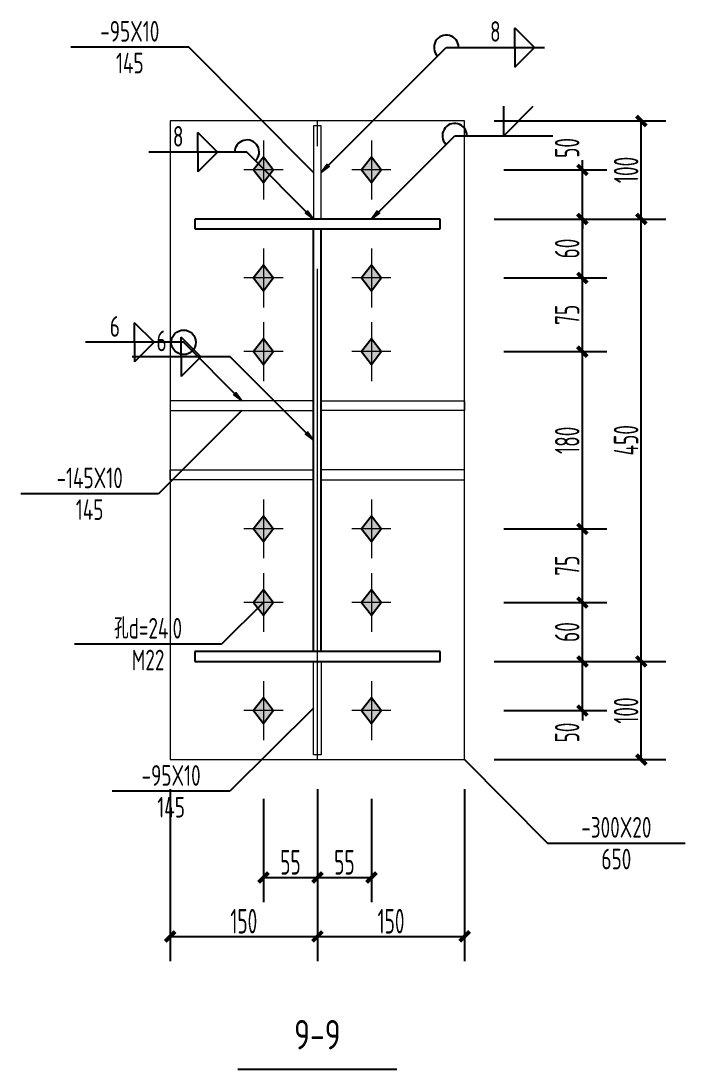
# Model space of a CAD drawing. Extents: x 447413 to 2975780, y -1432727 to 1301644.
# Drawn here: x 2348931 to 2355698, y -1144549 to -1133880 of the extents above; entities that cross this region are included whole.
import ezdxf
from ezdxf.enums import TextEntityAlignment as Align

# ---------------------------------------------------------------- set-up
doc = ezdxf.new("R2010")
doc.units = 0
doc.header["$LTSCALE"] = 1000
doc.header["$MEASUREMENT"] = 0
doc.linetypes.add('线型6', pattern=[8.75, 5, -1.25, 1.25, -1.25])
for name, color, linetype in [('10', 7, 'Continuous'), ('尺寸标注', 253, 'Continuous'), ('焊缝标注', 253, 'Continuous'), ('螺栓孔标注', 253, 'Continuous'), ('钢板标注', 253, 'Continuous')]:
    doc.layers.add(name, color=color, linetype=linetype)
doc.layers.add('20', color=2, linetype='Continuous', lineweight=18)
doc.styles.add('PkpmHz', font='Pkpmeng', dxfattribs={"width": 0.6, "bigfont": 'hztxt'})
doc.dimstyles.new('Pkpm_1.00', dxfattribs={"dimtxt": 250, "dimasz": 100, "dimexe": 250, "dimexo": 0.0625, "dimgap": 30, "dimtad": 1, "dimdec": 0, "dimrnd": 5, "dimzin": 0, "dimdsep": 46, "dimtxsty": 'PkpmHz', "dimblk1": 'ARCHTICK', "dimblk2": 'ARCHTICK', "dimsah": 1, "dimcen": 0.09, "dimadec": 0, "dimazin": 0, "dimtfac": 1, "dimtdec": 0, "dimtmove": 2, "dimatfit": 1, "dimfxl": 0, "dimtolj": 1, "dimtzin": 0, "dimarcsym": 0})

# ---------------------------------------------------------------- blocks, each defined once
blk = doc.blocks.new('_ArchTick')
at = {"color": 0, "linetype": 'ByBlock', "const_width": 0.4}
blk.add_lwpolyline([(-0.5, -0.5), (0.5, 0.5)], dxfattribs=at)
blk = doc.blocks.new('*D604')
at = {"layer": 'Defpoints', "color": 0, "linetype": 'Continuous', "transparency": 16777216}
for p in [(2353452, -1135396), (2354652, -1135396), (2353452, -1135896)]:
    blk.add_point(p, dxfattribs=at)
at = {"layer": '尺寸标注', "color": 0, "linetype": 'Continuous', "lineweight": -2, "transparency": 16777216}
for p, q in [((2353852, -1135396), (2354902, -1135396)), ((2354652, -1135396), (2354652, -1135296)), ((2354652, -1135896), (2354652, -1135396)), ((2353852, -1135896), (2354902, -1135896)), ((2354652, -1135896), (2354652, -1135996))]:
    blk.add_line(p, q, dxfattribs=at)
at = {"layer": '尺寸标注', "color": 0, "linetype": 'Continuous', "lineweight": -2, "transparency": 16777216, "xscale": 100, "yscale": 100, "zscale": 100}
for p, rotation in [((2354652, -1135396), 270), ((2354652, -1135896), 90)]:
    blk.add_blockref('_ArchTick', p, dxfattribs=dict(at, rotation=rotation))
at = {"layer": '尺寸标注', "color": 0, "linetype": 'Continuous', "transparency": 16777216, "insert": (2354496, -1135172), "char_height": 250, "attachment_point": 5, "rotation": 90, "style": 'PkpmHz'}
blk.add_mtext('\\A1;50', dxfattribs=at)
blk = doc.blocks.new('*D605')
at = {"layer": 'Defpoints', "color": 0, "linetype": 'Continuous', "transparency": 16777216}
for p in [(2353452, -1135896), (2354652, -1135896), (2353452, -1136496)]:
    blk.add_point(p, dxfattribs=at)
at = {"layer": '尺寸标注', "color": 0, "linetype": 'Continuous', "lineweight": -2, "transparency": 16777216}
for p, q in [((2353852, -1135896), (2354902, -1135896)), ((2354652, -1136496), (2354652, -1135896)), ((2353852, -1136496), (2354902, -1136496))]:
    blk.add_line(p, q, dxfattribs=at)
at = {"layer": '尺寸标注', "color": 0, "linetype": 'Continuous', "lineweight": -2, "transparency": 16777216, "xscale": 100, "yscale": 100, "zscale": 100}
for p, rotation in [((2354652, -1135896), 90), ((2354652, -1136496), 270)]:
    blk.add_blockref('_ArchTick', p, dxfattribs=dict(at, rotation=rotation))
at = {"layer": '尺寸标注', "color": 0, "linetype": 'Continuous', "transparency": 16777216, "insert": (2354497, -1136196), "char_height": 250, "attachment_point": 5, "rotation": 90, "style": 'PkpmHz'}
blk.add_mtext('\\A1;60', dxfattribs=at)
blk = doc.blocks.new('*D606')
at = {"layer": 'Defpoints', "color": 0, "linetype": 'Continuous', "transparency": 16777216}
for p in [(2353452, -1136496), (2354652, -1136496), (2353452, -1137246)]:
    blk.add_point(p, dxfattribs=at)
at = {"layer": '尺寸标注', "color": 0, "linetype": 'Continuous', "lineweight": -2, "transparency": 16777216}
for p, q in [((2353852, -1136496), (2354902, -1136496)), ((2354652, -1137246), (2354652, -1136496)), ((2353852, -1137246), (2354902, -1137246))]:
    blk.add_line(p, q, dxfattribs=at)
at = {"layer": '尺寸标注', "color": 0, "linetype": 'Continuous', "lineweight": -2, "transparency": 16777216, "xscale": 100, "yscale": 100, "zscale": 100}
for p, rotation in [((2354652, -1136496), 90), ((2354652, -1137246), 270)]:
    blk.add_blockref('_ArchTick', p, dxfattribs=dict(at, rotation=rotation))
at = {"layer": '尺寸标注', "color": 0, "linetype": 'Continuous', "transparency": 16777216, "insert": (2354497, -1136871), "char_height": 250, "attachment_point": 5, "rotation": 90, "style": 'PkpmHz'}
blk.add_mtext('\\A1;75', dxfattribs=at)
blk = doc.blocks.new('*D607')
at = {"layer": 'Defpoints', "color": 0, "linetype": 'Continuous', "transparency": 16777216}
for p in [(2353452, -1140400), (2354652, -1140400), (2353452, -1140900)]:
    blk.add_point(p, dxfattribs=at)
at = {"layer": '尺寸标注', "color": 0, "linetype": 'Continuous', "lineweight": -2, "transparency": 16777216}
for p, q in [((2354652, -1140400), (2354652, -1140300)), ((2353852, -1140400), (2354902, -1140400)), ((2354652, -1140900), (2354652, -1140400)), ((2353852, -1140900), (2354902, -1140900)), ((2354652, -1140900), (2354652, -1141000))]:
    blk.add_line(p, q, dxfattribs=at)
at = {"layer": '尺寸标注', "color": 0, "linetype": 'Continuous', "lineweight": -2, "transparency": 16777216, "xscale": 100, "yscale": 100, "zscale": 100}
for p, rotation in [((2354652, -1140400), 270), ((2354652, -1140900), 90)]:
    blk.add_blockref('_ArchTick', p, dxfattribs=dict(at, rotation=rotation))
at = {"layer": '尺寸标注', "color": 0, "linetype": 'Continuous', "transparency": 16777216, "insert": (2354496, -1141123), "char_height": 250, "attachment_point": 5, "rotation": 90, "style": 'PkpmHz'}
blk.add_mtext('\\A1;50', dxfattribs=at)
blk = doc.blocks.new('*D608')
at = {"layer": 'Defpoints', "color": 0, "linetype": 'Continuous', "transparency": 16777216}
for p in [(2353452, -1139800), (2354652, -1139800), (2353452, -1140400)]:
    blk.add_point(p, dxfattribs=at)
at = {"layer": '尺寸标注', "color": 0, "linetype": 'Continuous', "lineweight": -2, "transparency": 16777216}
for p, q in [((2353852, -1139800), (2354902, -1139800)), ((2354652, -1140400), (2354652, -1139800)), ((2353852, -1140400), (2354902, -1140400))]:
    blk.add_line(p, q, dxfattribs=at)
at = {"layer": '尺寸标注', "color": 0, "linetype": 'Continuous', "lineweight": -2, "transparency": 16777216, "xscale": 100, "yscale": 100, "zscale": 100}
for p, rotation in [((2354652, -1139800), 90), ((2354652, -1140400), 270)]:
    blk.add_blockref('_ArchTick', p, dxfattribs=dict(at, rotation=rotation))
at = {"layer": '尺寸标注', "color": 0, "linetype": 'Continuous', "transparency": 16777216, "insert": (2354497, -1140100), "char_height": 250, "attachment_point": 5, "rotation": 90, "style": 'PkpmHz'}
blk.add_mtext('\\A1;60', dxfattribs=at)
blk = doc.blocks.new('*D409')
at = {"layer": 'Defpoints', "color": 0, "linetype": 'Continuous', "transparency": 16777216}
for p in [(2353452, -1139050), (2354652, -1139050), (2353452, -1139800)]:
    blk.add_point(p, dxfattribs=at)
at = {"layer": '尺寸标注', "color": 0, "linetype": 'Continuous', "lineweight": -2, "transparency": 16777216}
for p, q in [((2353852, -1139050), (2354902, -1139050)), ((2354652, -1139800), (2354652, -1139050)), ((2353852, -1139800), (2354902, -1139800))]:
    blk.add_line(p, q, dxfattribs=at)
at = {"layer": '尺寸标注', "color": 0, "linetype": 'Continuous', "lineweight": -2, "transparency": 16777216, "xscale": 100, "yscale": 100, "zscale": 100}
for p, rotation in [((2354652, -1139050), 90), ((2354652, -1139800), 270)]:
    blk.add_blockref('_ArchTick', p, dxfattribs=dict(at, rotation=rotation))
at = {"layer": '尺寸标注', "color": 0, "linetype": 'Continuous', "transparency": 16777216, "insert": (2354497, -1139425), "char_height": 250, "attachment_point": 5, "rotation": 90, "style": 'PkpmHz'}
blk.add_mtext('\\A1;75', dxfattribs=at)
blk = doc.blocks.new('*D410')
at = {"layer": 'Defpoints', "color": 0, "linetype": 'Continuous', "transparency": 16777216}
for p in [(2353452, -1137246), (2354652, -1137246), (2353452, -1139050)]:
    blk.add_point(p, dxfattribs=at)
at = {"layer": '尺寸标注', "color": 0, "linetype": 'Continuous', "lineweight": -2, "transparency": 16777216}
for p, q in [((2353852, -1137246), (2354902, -1137246)), ((2354652, -1139050), (2354652, -1137246)), ((2353852, -1139050), (2354902, -1139050))]:
    blk.add_line(p, q, dxfattribs=at)
at = {"layer": '尺寸标注', "color": 0, "linetype": 'Continuous', "lineweight": -2, "transparency": 16777216, "xscale": 100, "yscale": 100, "zscale": 100}
for p, rotation in [((2354652, -1137246), 90), ((2354652, -1139050), 270)]:
    blk.add_blockref('_ArchTick', p, dxfattribs=dict(at, rotation=rotation))
at = {"layer": '尺寸标注', "color": 0, "linetype": 'Continuous', "transparency": 16777216, "insert": (2354497, -1138148), "char_height": 250, "attachment_point": 5, "rotation": 90, "style": 'PkpmHz'}
blk.add_mtext('\\A1;180', dxfattribs=at)
blk = doc.blocks.new('*D411')
at = {"layer": 'Defpoints', "color": 0, "linetype": 'Continuous', "transparency": 16777216}
for p in [(2351402, -1141399), (2351952, -1141399), (2351952, -1142599)]:
    blk.add_point(p, dxfattribs=at)
at = {"layer": '尺寸标注', "color": 0, "linetype": 'Continuous', "lineweight": -2, "transparency": 16777216}
for p, q in [((2351402, -1141799), (2351402, -1142849)), ((2351952, -1141799), (2351952, -1142849)), ((2351402, -1142599), (2351952, -1142599))]:
    blk.add_line(p, q, dxfattribs=at)
at = {"layer": '尺寸标注', "color": 0, "linetype": 'Continuous', "lineweight": -2, "transparency": 16777216, "xscale": 100, "yscale": 100, "zscale": 100, "rotation": 180}
blk.add_blockref('_ArchTick', (2351402, -1142599), dxfattribs=at)
at = {"layer": '尺寸标注', "color": 0, "linetype": 'Continuous', "lineweight": -2, "transparency": 16777216, "xscale": 100, "yscale": 100, "zscale": 100}
blk.add_blockref('_ArchTick', (2351952, -1142599), dxfattribs=at)
at = {"layer": '尺寸标注', "color": 0, "linetype": 'Continuous', "transparency": 16777216, "insert": (2351677, -1142444), "char_height": 250, "attachment_point": 5, "style": 'PkpmHz'}
blk.add_mtext('\\A1;55', dxfattribs=at)
blk = doc.blocks.new('*D412')
at = {"layer": 'Defpoints', "color": 0, "linetype": 'Continuous', "transparency": 16777216}
for p in [(2351952, -1141399), (2352502, -1141399), (2352502, -1142599)]:
    blk.add_point(p, dxfattribs=at)
at = {"layer": '尺寸标注', "color": 0, "linetype": 'Continuous', "lineweight": -2, "transparency": 16777216}
for p, q in [((2351952, -1141799), (2351952, -1142849)), ((2352502, -1141799), (2352502, -1142849)), ((2351952, -1142599), (2352502, -1142599))]:
    blk.add_line(p, q, dxfattribs=at)
at = {"layer": '尺寸标注', "color": 0, "linetype": 'Continuous', "lineweight": -2, "transparency": 16777216, "xscale": 100, "yscale": 100, "zscale": 100, "rotation": 180}
blk.add_blockref('_ArchTick', (2351952, -1142599), dxfattribs=at)
at = {"layer": '尺寸标注', "color": 0, "linetype": 'Continuous', "lineweight": -2, "transparency": 16777216, "xscale": 100, "yscale": 100, "zscale": 100}
blk.add_blockref('_ArchTick', (2352502, -1142599), dxfattribs=at)
at = {"layer": '尺寸标注', "color": 0, "linetype": 'Continuous', "transparency": 16777216, "insert": (2352227, -1142444), "char_height": 250, "attachment_point": 5, "style": 'PkpmHz'}
blk.add_mtext('\\A1;55', dxfattribs=at)
blk = doc.blocks.new('*D413')
at = {"layer": 'Defpoints', "color": 0, "linetype": 'Continuous', "transparency": 16777216}
for p in [(2350452, -1141399), (2351952, -1141399), (2351952, -1143199)]:
    blk.add_point(p, dxfattribs=at)
at = {"layer": '尺寸标注', "color": 0, "linetype": 'Continuous', "lineweight": -2, "transparency": 16777216}
for p, q in [((2350452, -1141699), (2350452, -1143449)), ((2351952, -1141699), (2351952, -1143449)), ((2350452, -1143199), (2351952, -1143199))]:
    blk.add_line(p, q, dxfattribs=at)
at = {"layer": '尺寸标注', "color": 0, "linetype": 'Continuous', "lineweight": -2, "transparency": 16777216, "xscale": 100, "yscale": 100, "zscale": 100, "rotation": 180}
blk.add_blockref('_ArchTick', (2350452, -1143199), dxfattribs=at)
at = {"layer": '尺寸标注', "color": 0, "linetype": 'Continuous', "lineweight": -2, "transparency": 16777216, "xscale": 100, "yscale": 100, "zscale": 100}
blk.add_blockref('_ArchTick', (2351952, -1143199), dxfattribs=at)
at = {"layer": '尺寸标注', "color": 0, "linetype": 'Continuous', "transparency": 16777216, "insert": (2351202, -1143044), "char_height": 250, "attachment_point": 5, "style": 'PkpmHz'}
blk.add_mtext('\\A1;150', dxfattribs=at)
blk = doc.blocks.new('*D414')
at = {"layer": 'Defpoints', "color": 0, "linetype": 'Continuous', "transparency": 16777216}
for p in [(2351952, -1141399), (2353452, -1141399), (2353452, -1143199)]:
    blk.add_point(p, dxfattribs=at)
at = {"layer": '尺寸标注', "color": 0, "linetype": 'Continuous', "lineweight": -2, "transparency": 16777216}
for p, q in [((2351952, -1141699), (2351952, -1143449)), ((2353452, -1141699), (2353452, -1143449)), ((2351952, -1143199), (2353452, -1143199))]:
    blk.add_line(p, q, dxfattribs=at)
at = {"layer": '尺寸标注', "color": 0, "linetype": 'Continuous', "lineweight": -2, "transparency": 16777216, "xscale": 100, "yscale": 100, "zscale": 100, "rotation": 180}
blk.add_blockref('_ArchTick', (2351952, -1143199), dxfattribs=at)
at = {"layer": '尺寸标注', "color": 0, "linetype": 'Continuous', "lineweight": -2, "transparency": 16777216, "xscale": 100, "yscale": 100, "zscale": 100}
blk.add_blockref('_ArchTick', (2353452, -1143199), dxfattribs=at)
at = {"layer": '尺寸标注', "color": 0, "linetype": 'Continuous', "transparency": 16777216, "insert": (2352702, -1143044), "char_height": 250, "attachment_point": 5, "style": 'PkpmHz'}
blk.add_mtext('\\A1;150', dxfattribs=at)
blk = doc.blocks.new('*D415')
at = {"layer": 'Defpoints', "color": 0, "linetype": 'Continuous', "transparency": 16777216}
for p in [(2353452, -1140400), (2355252, -1140400), (2353452, -1141399)]:
    blk.add_point(p, dxfattribs=at)
at = {"layer": '尺寸标注', "color": 0, "linetype": 'Continuous', "lineweight": -2, "transparency": 16777216}
for p, q in [((2353752, -1140400), (2355502, -1140400)), ((2355252, -1141399), (2355252, -1140400)), ((2353752, -1141399), (2355502, -1141399))]:
    blk.add_line(p, q, dxfattribs=at)
at = {"layer": '尺寸标注', "color": 0, "linetype": 'Continuous', "lineweight": -2, "transparency": 16777216, "xscale": 100, "yscale": 100, "zscale": 100}
for p, rotation in [((2355252, -1140400), 90), ((2355252, -1141399), 270)]:
    blk.add_blockref('_ArchTick', p, dxfattribs=dict(at, rotation=rotation))
at = {"layer": '尺寸标注', "color": 0, "linetype": 'Continuous', "transparency": 16777216, "insert": (2355097, -1140899), "char_height": 250, "attachment_point": 5, "rotation": 90, "style": 'PkpmHz'}
blk.add_mtext('\\A1;100', dxfattribs=at)
blk = doc.blocks.new('*D416')
at = {"layer": 'Defpoints', "color": 0, "linetype": 'Continuous', "transparency": 16777216}
for p in [(2353452, -1135896), (2355252, -1135896), (2353452, -1140400)]:
    blk.add_point(p, dxfattribs=at)
at = {"layer": '尺寸标注', "color": 0, "linetype": 'Continuous', "lineweight": -2, "transparency": 16777216}
for p, q in [((2353752, -1135896), (2355502, -1135896)), ((2355252, -1140400), (2355252, -1135896)), ((2353752, -1140400), (2355502, -1140400))]:
    blk.add_line(p, q, dxfattribs=at)
at = {"layer": '尺寸标注', "color": 0, "linetype": 'Continuous', "lineweight": -2, "transparency": 16777216, "xscale": 100, "yscale": 100, "zscale": 100}
for p, rotation in [((2355252, -1135896), 90), ((2355252, -1140400), 270)]:
    blk.add_blockref('_ArchTick', p, dxfattribs=dict(at, rotation=rotation))
at = {"layer": '尺寸标注', "color": 0, "linetype": 'Continuous', "transparency": 16777216, "insert": (2355097, -1138148), "char_height": 250, "attachment_point": 5, "rotation": 90, "style": 'PkpmHz'}
blk.add_mtext('\\A1;450', dxfattribs=at)
blk = doc.blocks.new('*D417')
at = {"layer": 'Defpoints', "color": 0, "linetype": 'Continuous', "transparency": 16777216}
for p in [(2353452, -1134897), (2355252, -1134897), (2353452, -1135896)]:
    blk.add_point(p, dxfattribs=at)
at = {"layer": '尺寸标注', "color": 0, "linetype": 'Continuous', "lineweight": -2, "transparency": 16777216}
for p, q in [((2353752, -1134897), (2355502, -1134897)), ((2355252, -1135896), (2355252, -1134897)), ((2353752, -1135896), (2355502, -1135896))]:
    blk.add_line(p, q, dxfattribs=at)
at = {"layer": '尺寸标注', "color": 0, "linetype": 'Continuous', "lineweight": -2, "transparency": 16777216, "xscale": 100, "yscale": 100, "zscale": 100}
for p, rotation in [((2355252, -1134897), 90), ((2355252, -1135896), 270)]:
    blk.add_blockref('_ArchTick', p, dxfattribs=dict(at, rotation=rotation))
at = {"layer": '尺寸标注', "color": 0, "linetype": 'Continuous', "transparency": 16777216, "insert": (2355097, -1135396), "char_height": 250, "attachment_point": 5, "rotation": 90, "style": 'PkpmHz'}
blk.add_mtext('\\A1;100', dxfattribs=at)

msp = doc.modelspace()

# ---------------------------------------------------------------- hatches: boundary and pattern name
at = {"layer": '10'}
for points in [[(2351401.5, -1135265.6), (2351301.5, -1135395.6), (2351401.5, -1135525.6), (2351501.5, -1135395.6)], [(2352501.5, -1135265.6), (2352401.5, -1135395.6), (2352501.5, -1135525.6), (2352601.5, -1135395.6)], [(2351401.5, -1136365.6), (2351301.5, -1136495.6), (2351401.5, -1136625.6), (2351501.5, -1136495.6)], [(2352501.5, -1136365.6), (2352401.5, -1136495.6), (2352501.5, -1136625.6), (2352601.5, -1136495.6)], [(2351401.5, -1137115.6), (2351301.5, -1137245.6), (2351401.5, -1137375.6), (2351501.5, -1137245.6)], [(2352501.5, -1137115.6), (2352401.5, -1137245.6), (2352501.5, -1137375.6), (2352601.5, -1137245.6)], [(2351401.5, -1138919.6), (2351301.5, -1139049.6), (2351401.5, -1139179.6), (2351501.5, -1139049.6)], [(2352501.5, -1138919.6), (2352401.5, -1139049.6), (2352501.5, -1139179.6), (2352601.5, -1139049.6)], [(2351401.5, -1139669.6), (2351301.5, -1139799.6), (2351401.5, -1139929.6), (2351501.5, -1139799.6)], [(2352501.5, -1139669.6), (2352401.5, -1139799.6), (2352501.5, -1139929.6), (2352601.5, -1139799.6)], [(2351401.5, -1140769.6), (2351301.5, -1140899.6), (2351401.5, -1141029.6), (2351501.5, -1140899.6)], [(2352501.5, -1140769.6), (2352401.5, -1140899.6), (2352501.5, -1141029.6), (2352601.5, -1140899.6)]]:
    msp.add_hatch(color=1, dxfattribs=at).paths.add_polyline_path(points)
at = {"layer": '焊缝标注'}
for points in [[(2351991.5, -1135420.6), (2352072.9, -1135360.5), (2352051.7, -1135339.3)], [(2351911.5, -1135895.6), (2351851.5, -1135814.2), (2351830.3, -1135835.4)], [(2352501.5, -1135895.6), (2352582.9, -1135835.5), (2352561.7, -1135814.3)], [(2351181.5, -1137745.6), (2351121.5, -1137664.2), (2351100.3, -1137685.4)], [(2351911.5, -1138147.6), (2351851.5, -1138066.2), (2351830.3, -1138087.4)]]:
    msp.add_hatch(color=256, dxfattribs=at).paths.add_polyline_path(points)

# ---------------------------------------------------------------- linework, layer by layer
at = {"layer": '10', "linetype": '线型6', "lineweight": 18}
msp.add_line((2351951.5, -1141403.6), (2351951.5, -1134891.6), dxfattribs=at)
at = {"layer": '10', "color": 9, "lineweight": 18}
for p, q in [((2351401.5, -1135095.6), (2351401.5, -1135695.6)), ((2352501.5, -1135095.6), (2352501.5, -1135695.6)), ((2351601.5, -1135395.6), (2351201.5, -1135395.6)), ((2352701.5, -1135395.6), (2352301.5, -1135395.6)), ((2351401.5, -1136195.6), (2351401.5, -1136795.6)), ((2352501.5, -1136195.6), (2352501.5, -1136795.6)), ((2351601.5, -1136495.6), (2351201.5, -1136495.6)), ((2352701.5, -1136495.6), (2352301.5, -1136495.6)), ((2351401.5, -1136945.6), (2351401.5, -1137545.6)), ((2352501.5, -1136945.6), (2352501.5, -1137545.6)), ((2351601.5, -1137245.6), (2351201.5, -1137245.6)), ((2352701.5, -1137245.6), (2352301.5, -1137245.6)), ((2351401.5, -1138749.6), (2351401.5, -1139349.6)), ((2352501.5, -1138749.6), (2352501.5, -1139349.6)), ((2351601.5, -1139049.6), (2351201.5, -1139049.6)), ((2352701.5, -1139049.6), (2352301.5, -1139049.6)), ((2351401.5, -1139499.6), (2351401.5, -1140099.6)), ((2352501.5, -1139499.6), (2352501.5, -1140099.6)), ((2351601.5, -1139799.6), (2351201.5, -1139799.6)), ((2352701.5, -1139799.6), (2352301.5, -1139799.6)), ((2351401.5, -1140599.6), (2351401.5, -1141199.6)), ((2352501.5, -1140599.6), (2352501.5, -1141199.6)), ((2351601.5, -1140899.6), (2351201.5, -1140899.6)), ((2352701.5, -1140899.6), (2352301.5, -1140899.6))]:
    msp.add_line(p, q, dxfattribs=at)
at = {"layer": '10', "color": 3}
for p, q in [((2353201.5, -1135895.6), (2350701.5, -1135895.6)), ((2350701.5, -1135895.6), (2350701.5, -1135995.6)), ((2353201.5, -1135995.6), (2353201.5, -1135895.6)), ((2350701.5, -1135995.6), (2353201.5, -1135995.6)), ((2351911.5, -1140299.6), (2351911.5, -1135995.6)), ((2351991.5, -1140299.6), (2351991.5, -1135995.6)), ((2353201.5, -1140299.6), (2350701.5, -1140299.6)), ((2350701.5, -1140299.6), (2350701.5, -1140399.6)), ((2353201.5, -1140399.6), (2353201.5, -1140299.6)), ((2350701.5, -1140399.6), (2353201.5, -1140399.6))]:
    msp.add_line(p, q, dxfattribs=at)
at = {"layer": '10'}
msp.add_line((2351141.5, -1144548.6), (2352761.5, -1144548.6), dxfattribs=at)
at = {"layer": '10', "color": 1, "linetype": 'Continuous'}
for points in [[(2351401.5, -1135265.6), (2351301.5, -1135395.6), (2351401.5, -1135525.6), (2351501.5, -1135395.6)], [(2352501.5, -1135265.6), (2352401.5, -1135395.6), (2352501.5, -1135525.6), (2352601.5, -1135395.6)], [(2351401.5, -1136365.6), (2351301.5, -1136495.6), (2351401.5, -1136625.6), (2351501.5, -1136495.6)], [(2352501.5, -1136365.6), (2352401.5, -1136495.6), (2352501.5, -1136625.6), (2352601.5, -1136495.6)], [(2351401.5, -1137115.6), (2351301.5, -1137245.6), (2351401.5, -1137375.6), (2351501.5, -1137245.6)], [(2352501.5, -1137115.6), (2352401.5, -1137245.6), (2352501.5, -1137375.6), (2352601.5, -1137245.6)], [(2351401.5, -1138919.6), (2351301.5, -1139049.6), (2351401.5, -1139179.6), (2351501.5, -1139049.6)], [(2352501.5, -1138919.6), (2352401.5, -1139049.6), (2352501.5, -1139179.6), (2352601.5, -1139049.6)], [(2351401.5, -1139669.6), (2351301.5, -1139799.6), (2351401.5, -1139929.6), (2351501.5, -1139799.6)], [(2352501.5, -1139669.6), (2352401.5, -1139799.6), (2352501.5, -1139929.6), (2352601.5, -1139799.6)], [(2351401.5, -1140769.6), (2351301.5, -1140899.6), (2351401.5, -1141029.6), (2351501.5, -1140899.6)], [(2352501.5, -1140769.6), (2352401.5, -1140899.6), (2352501.5, -1141029.6), (2352601.5, -1140899.6)]]:
    msp.add_lwpolyline(points, close=True, dxfattribs=at)
at = {"layer": '20'}
for p, q in [((2353451.5, -1134896.6), (2350451.5, -1134896.6)), ((2350451.5, -1134896.6), (2350451.5, -1141398.6)), ((2351991.5, -1134945.6), (2351911.5, -1134945.6)), ((2351911.5, -1134945.6), (2351911.5, -1135895.6)), ((2351991.5, -1135895.6), (2351991.5, -1134945.6)), ((2353451.5, -1141398.6), (2353451.5, -1134896.6)), ((2351911.5, -1135895.6), (2351991.5, -1135895.6)), ((2351911.5, -1137745.6), (2350451.5, -1137745.6)), ((2350451.5, -1137745.6), (2350451.5, -1137845.6)), ((2350451.5, -1137845.6), (2351911.5, -1137845.6)), ((2351911.5, -1137845.6), (2351911.5, -1137745.6)), ((2351991.5, -1137745.6), (2353451.5, -1137745.6)), ((2351991.5, -1137845.6), (2351991.5, -1137745.6)), ((2353451.5, -1137845.6), (2351991.5, -1137845.6)), ((2353451.5, -1137745.6), (2353451.5, -1137845.6)), ((2350451.5, -1138549.6), (2350451.5, -1138449.6)), ((2350451.5, -1138449.6), (2351911.5, -1138449.6)), ((2351911.5, -1138449.6), (2351911.5, -1138549.6)), ((2353451.5, -1138449.6), (2351991.5, -1138449.6)), ((2351991.5, -1138449.6), (2351991.5, -1138549.6)), ((2353451.5, -1138549.6), (2353451.5, -1138449.6)), ((2351911.5, -1138549.6), (2350451.5, -1138549.6)), ((2351991.5, -1138549.6), (2353451.5, -1138549.6)), ((2351911.5, -1140399.6), (2351991.5, -1140399.6)), ((2351911.5, -1141349.6), (2351911.5, -1140399.6)), ((2351991.5, -1140399.6), (2351991.5, -1141349.6)), ((2351991.5, -1141349.6), (2351911.5, -1141349.6)), ((2350451.5, -1141398.6), (2353451.5, -1141398.6))]:
    msp.add_line(p, q, dxfattribs=at)
at = {"layer": '焊缝标注'}
for p, q in [((2353964.8, -1133948.3), (2354164.8, -1134148.3)), ((2353964.8, -1134148.3), (2353964.8, -1133948.3)), ((2351991.5, -1135420.6), (2353264.8, -1134148.3)), ((2353264.8, -1134148.3), (2354264.8, -1134148.3)), ((2353964.8, -1134348.3), (2354164.8, -1134148.3)), ((2353964.8, -1134148.3), (2353964.8, -1134348.3)), ((2353850.4, -1135047.4), (2353850.4, -1134747.4)), ((2353850.4, -1135047.4), (2354150.4, -1134747.4)), ((2350933.5, -1135215.9), (2350733.5, -1135015.9)), ((2350733.5, -1135215.9), (2350733.5, -1135015.9)), ((2352501.5, -1135895.6), (2353350.4, -1135047.4)), ((2353350.4, -1135047.4), (2354350.4, -1135047.4)), ((2351233.5, -1135215.9), (2350233.5, -1135215.9)), ((2350933.5, -1135215.9), (2350733.5, -1135415.9)), ((2350733.5, -1135215.9), (2350733.5, -1135415.9)), ((2351911.5, -1135895.6), (2351233.5, -1135215.9)), ((2350288.3, -1137150.9), (2350088.3, -1136950.9)), ((2350088.3, -1137150.9), (2350088.3, -1136950.9)), ((2350764, -1137298.1), (2350564, -1137098.1)), ((2350564, -1137298.1), (2350564, -1137098.1)), ((2350588.3, -1137150.9), (2349588.3, -1137150.9)), ((2350288.3, -1137150.9), (2350088.3, -1137350.9)), ((2350088.3, -1137150.9), (2350088.3, -1137350.9)), ((2351181.5, -1137745.6), (2350588.3, -1137150.9)), ((2351064, -1137298.1), (2350064, -1137298.1)), ((2350764, -1137298.1), (2350564, -1137498.1)), ((2350564, -1137298.1), (2350564, -1137498.1)), ((2351911.5, -1138147.6), (2351064, -1137298.1))]:
    msp.add_line(p, q, dxfattribs=at)
at = {"layer": '焊缝标注', "linetype": 'Continuous'}
for points in [[(2351991.5, -1135420.6), (2352072.9, -1135360.5), (2352051.7, -1135339.3)], [(2351911.5, -1135895.6), (2351851.5, -1135814.2), (2351830.3, -1135835.4)], [(2352501.5, -1135895.6), (2352582.9, -1135835.5), (2352561.7, -1135814.3)], [(2351181.5, -1137745.6), (2351121.5, -1137664.2), (2351100.3, -1137685.4)], [(2351911.5, -1138147.6), (2351851.5, -1138066.2), (2351830.3, -1138087.4)]]:
    msp.add_lwpolyline(points, close=True, dxfattribs=at)
at = {"layer": '焊缝标注'}
msp.add_circle((2350588.3, -1137150.9), 125, dxfattribs=at)
for centre, start, end in [((2353264.8, -1134148.3), 0, 224.97719), ((2353350.4, -1135047.4), 0, 224.97719), ((2351233.5, -1135215.9), 314.93158, 180)]:
    msp.add_arc(centre, 125, start, end, dxfattribs=at)
at = {"layer": '螺栓孔标注'}
for p, q in [((2351401.5, -1139799.6), (2350976.4, -1140223.1)), ((2350976.4, -1140223.1), (2349476.4, -1140223.1))]:
    msp.add_line(p, q, dxfattribs=at)
at = {"layer": '螺栓孔标注', "const_width": 0.1}
msp.add_lwpolyline([(2351401.6, -1139799.6, 1), (2351401.5, -1139799.6, 1)], format="xyb", close=True, dxfattribs=at)
at = {"layer": '钢板标注'}
for p, q in [((2350640.3, -1134146.2), (2349440.3, -1134146.2)), ((2351911.5, -1135420.6), (2350640.3, -1134146.2)), ((2351181.5, -1137845.6), (2350331.3, -1138692.4)), ((2350331.3, -1138692.4), (2348931.3, -1138692.4)), ((2351911.5, -1140874.6), (2351061.3, -1141721.5)), ((2353451.5, -1141398.6), (2354297.7, -1142249.5)), ((2351061.3, -1141721.5), (2349861.3, -1141721.5)), ((2354297.7, -1142249.5), (2355697.7, -1142249.5))]:
    msp.add_line(p, q, dxfattribs=at)
at = {"layer": '钢板标注', "const_width": 0.1}
for points in [[(2351911.6, -1135420.6, 1), (2351911.5, -1135420.6, 1)], [(2351181.6, -1137845.6, 1), (2351181.5, -1137845.6, 1)], [(2351911.6, -1140874.6, 1), (2351911.5, -1140874.6, 1)], [(2353451.6, -1141398.6, 1), (2353451.5, -1141398.6, 1)]]:
    msp.add_lwpolyline(points, format="xyb", close=True, dxfattribs=at)

# ---------------------------------------------------------------- texts
at = {"layer": '10', "style": 'PkpmHz', "width": 0.77}
msp.add_text('9-9', height=300, dxfattribs=at).set_placement((2351951.5, -1144198.6), align=Align.MIDDLE_CENTER)
at = {"layer": '焊缝标注', "style": 'PkpmHz', "width": 0.71}
for s, p in [('8', (2353764.8, -1134091.7)), ('8', (2350533.5, -1135159.3)), ('6', (2349888.3, -1137094.3)), ('6', (2350364, -1137241.4))]:
    msp.add_text(s, height=210, dxfattribs=at).set_placement(p, align=Align.CENTER)
at = {"layer": '螺栓孔标注', "style": 'PkpmHz', "width": 0.71}
msp.add_text('孔d=24.0', height=210, dxfattribs=at).set_placement((2350226.4, -1140166.4), align=Align.CENTER)
msp.add_text('M22', height=210, dxfattribs=at).set_placement((2350226.4, -1140279.7), align=Align.TOP_CENTER)
at = {"layer": '钢板标注', "style": 'PkpmHz', "width": 0.71}
for s, p in [('-95X10', (2350040.3, -1134089.6)), ('-145X10', (2349631.3, -1138635.8)), ('-95X10', (2350461.3, -1141664.9)), ('-300X20', (2354997.7, -1142192.9))]:
    msp.add_text(s, height=210, dxfattribs=at).set_placement(p, align=Align.CENTER)
for s, p in [('145', (2350040.3, -1134202.9)), ('145', (2349631.3, -1138749)), ('145', (2350461.3, -1141778.1)), ('650', (2354997.7, -1142306.1))]:
    msp.add_text(s, height=210, dxfattribs=at).set_placement(p, align=Align.TOP_CENTER)

# ---------------------------------------------------------------- dimensions: what is measured, and where the dimension line sits
at = {"layer": '尺寸标注', "linetype": 'Continuous'}
for base, p1, p2, text, override, picture, middle in [((2355251.5, -1134896.6), (2353451.5, -1135895.6), (2353451.5, -1134896.6), '100', {"dimexo": 300, "dimtih": 0, "dimtoh": 0}, '*D417', (2355096.5, -1135396.1)), ((2354651.5, -1135895.6), (2353451.5, -1136495.6), (2353451.5, -1135895.6), '60', {"dimexo": 400, "dimtih": 0, "dimtoh": 0}, '*D605', (2354496.5, -1136195.6)), ((2355251.5, -1135895.6), (2353451.5, -1140399.6), (2353451.5, -1135895.6), '450', {"dimexo": 300, "dimtih": 0, "dimtoh": 0}, '*D416', (2355096.5, -1138147.6)), ((2354651.5, -1136495.6), (2353451.5, -1137245.6), (2353451.5, -1136495.6), '75', {"dimexo": 400, "dimtih": 0, "dimtoh": 0}, '*D606', (2354496.5, -1136870.6)), ((2354651.5, -1137245.6), (2353451.5, -1139049.6), (2353451.5, -1137245.6), '180', {"dimexo": 400, "dimtih": 0, "dimtoh": 0}, '*D410', (2354496.5, -1138147.6)), ((2354651.5, -1139049.6), (2353451.5, -1139799.6), (2353451.5, -1139049.6), '75', {"dimexo": 400, "dimtih": 0, "dimtoh": 0}, '*D409', (2354496.5, -1139424.6)), ((2354651.5, -1139799.6), (2353451.5, -1140399.6), (2353451.5, -1139799.6), '60', {"dimexo": 400, "dimtih": 0, "dimtoh": 0}, '*D608', (2354496.5, -1140099.6)), ((2355251.5, -1140399.6), (2353451.5, -1141398.6), (2353451.5, -1140399.6), '100', {"dimexo": 300, "dimtih": 0, "dimtoh": 0}, '*D415', (2355096.5, -1140899.1))]:
    dim = msp.add_linear_dim(base=base, p1=p1, p2=p2, angle=90, text=text, dimstyle='Pkpm_1.00', override=override, dxfattribs=at)
    dim.commit()
    dim.dimension.update_dxf_attribs({"geometry": picture, "text_midpoint": middle})
for base, p1, p2, picture, middle in [((2354651.5, -1135395.6), (2353451.5, -1135895.6), (2353451.5, -1135395.6), '*D604', (2354496.3, -1135171.9)), ((2354651.5, -1140399.6), (2353451.5, -1140899.6), (2353451.5, -1140399.6), '*D607', (2354496.3, -1141123.3))]:
    dim = msp.add_linear_dim(base=base, p1=p1, p2=p2, angle=90, text='50', dimstyle='Pkpm_1.00', override={"dimexo": 400, "dimtih": 0, "dimtoh": 0}, dxfattribs=at)
    dim.commit()
    dim.dimension.update_dxf_attribs({"geometry": picture, "text_midpoint": middle, "dimtype": 128})
for base, p1, p2, text, override, picture, middle in [((2351951.5, -1143198.6), (2350451.5, -1141398.6), (2351951.5, -1141398.6), '150', {"dimexo": 300, "dimtih": 0, "dimtoh": 0}, '*D413', (2351201.5, -1143043.6)), ((2351951.5, -1142598.6), (2351401.5, -1141398.6), (2351951.5, -1141398.6), '55', {"dimexo": 400, "dimtih": 0, "dimtoh": 0}, '*D411', (2351676.5, -1142443.6)), ((2352501.5, -1142598.6), (2351951.5, -1141398.6), (2352501.5, -1141398.6), '55', {"dimexo": 400, "dimtih": 0, "dimtoh": 0}, '*D412', (2352226.5, -1142443.6)), ((2353451.5, -1143198.6), (2351951.5, -1141398.6), (2353451.5, -1141398.6), '150', {"dimexo": 300, "dimtih": 0, "dimtoh": 0}, '*D414', (2352701.5, -1143043.6))]:
    dim = msp.add_linear_dim(base=base, p1=p1, p2=p2, text=text, dimstyle='Pkpm_1.00', override=override, dxfattribs=at)
    dim.commit()
    dim.dimension.update_dxf_attribs({"geometry": picture, "text_midpoint": middle})

doc.saveas('drawing.dxf')
